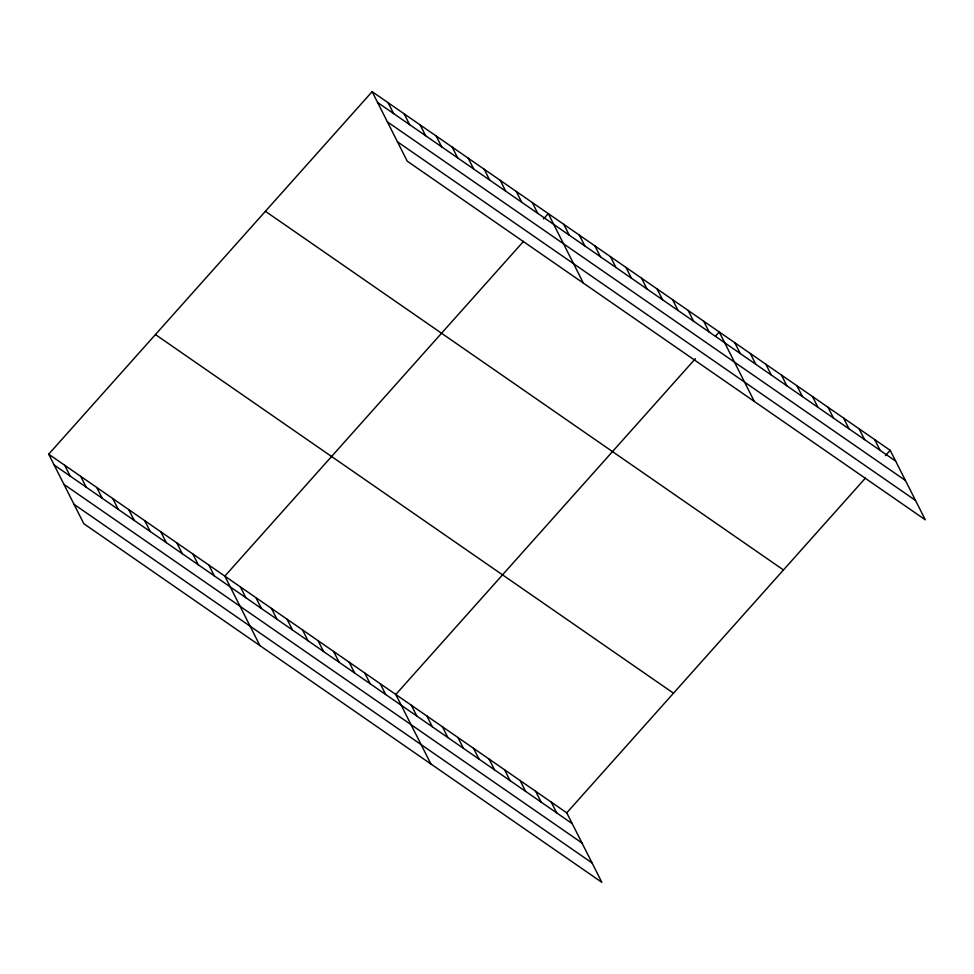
<?xml version="1.0" encoding="UTF-8"?>
<svg xmlns="http://www.w3.org/2000/svg" width="974" height="974" viewBox="0 0 974 974"><rect width="100%" height="100%" fill="white"/><g stroke="black" fill="none" stroke-linecap="round" stroke-linejoin="round"><path stroke-width="1.46" d="M48.7 454.188L566.758 812.84L601.859 882.334L83.801 523.683L48.7 454.188L372.141 91.666L890.199 450.317L925.3 519.812L407.242 161.16L372.141 91.666M523.501 241.382L224.836 576.133L259.948 645.628M543.516 218.955L548.277 213.61L583.377 283.105M695.412 358.663L395.797 694.486L430.91 763.981M715.427 336.237L719.238 331.964L754.339 401.458M566.758 812.84L865.423 478.088M885.427 455.662L890.199 450.317M377.595 102.477L895.654 461.116M387.372 121.847L905.443 480.486M397.453 141.79L915.511 500.441M265.403 211.297L783.461 569.948M155.438 334.557L673.497 693.208M54.154 465L572.225 823.639M63.943 484.37L582.002 843.009M74.024 504.313L592.082 862.964M874.652 439.554L880.119 450.365M859.117 428.791L864.571 439.603M843.569 418.041L849.024 428.84M828.034 407.278L833.488 418.077M812.486 396.515L817.941 407.327M796.951 385.765L802.406 396.564M781.404 375.002L786.858 385.801M765.856 364.239L771.323 375.051M750.321 353.477L755.775 364.288M734.773 342.726L740.24 353.525M703.691 321.201L709.157 332.012M688.155 310.438L693.61 321.25M672.608 299.688L678.074 310.487M657.073 288.925L662.527 299.736M641.525 278.162L646.98 288.974M625.99 267.412L631.444 278.211M610.442 256.649L615.897 267.448M594.907 245.886L600.361 256.698M579.36 235.124L584.814 245.935M563.812 224.373L569.279 235.172M532.267 202.519L537.721 213.33M516.257 191.44L521.711 202.239M500.234 180.348L505.701 191.16M484.224 169.269L489.678 180.068M468.214 158.178L473.668 168.989M452.204 147.098L457.658 157.898M436.182 136.007L441.648 146.818M420.171 124.928L425.626 135.727M404.161 113.836L409.616 124.648M388.151 102.757L393.606 113.556M551.223 802.077L556.678 812.888M535.676 791.314L541.142 802.126M520.14 780.564L525.595 791.363M504.593 769.801L510.047 780.6M489.058 759.038L494.512 769.85M473.51 748.276L478.964 759.087M457.975 737.525L463.429 748.324M442.427 726.762L447.882 737.574M426.88 716L432.346 726.811M411.345 705.249L416.799 716.048M380.262 683.724L385.716 694.535M364.714 672.961L370.181 683.772M349.179 662.21L354.633 673.01M333.632 651.448L339.098 662.247M318.096 640.685L323.551 651.496M302.549 629.934L308.003 640.734M287.013 619.172L292.468 629.971M271.466 608.409L276.92 619.221M255.931 597.646L261.385 608.458M240.383 586.896L245.838 597.695M208.826 565.042L214.292 575.853M192.815 553.962L198.27 564.762M176.805 542.871L182.26 553.682M160.795 531.792L166.25 542.591M144.773 520.7L150.24 531.512M128.763 509.621L134.217 520.42M112.753 498.53L118.207 509.341M96.743 487.45L102.197 498.25M80.72 476.359L86.187 487.17M64.71 465.28L70.177 476.079"/></g></svg>
